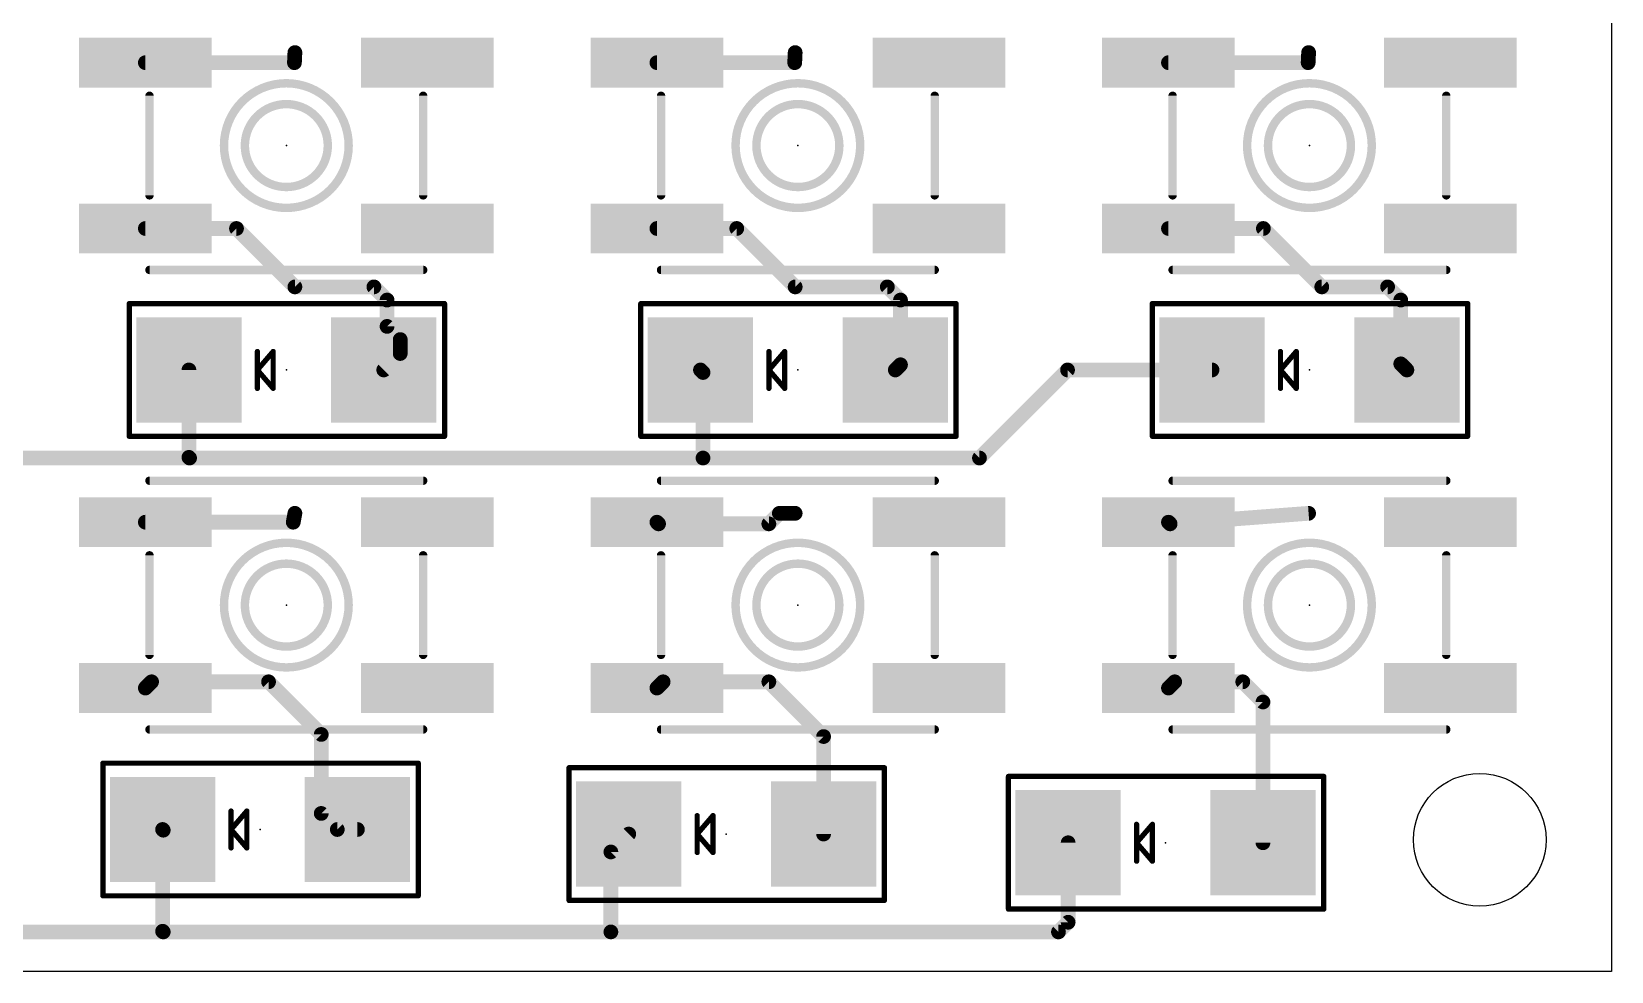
# Model space of a CAD drawing. Extents: x -38 to 38, y -89 to 89.
# Drawn here: x 0 to 38.1, y -88.9 to -66.23 of the extents above; entities that cross this region are included whole.
import ezdxf

# ---------------------------------------------------------------- set-up
doc = ezdxf.new("R2010")
doc.units = 0
for name, color, linetype in [('1', 22, 'CONTINUOUS'), ('20', 7, 'CONTINUOUS'), ('21', 253, 'CONTINUOUS'), ('23', 7, 'CONTINUOUS')]:
    doc.layers.add(name, color=color, linetype=linetype)

# ---------------------------------------------------------------- blocks, each defined once
blk = doc.blocks.new('RECT')
blk.add_solid([(-0.5, -0.5), (0.5, -0.5), (-0.5, 0.5), (0.5, 0.5)])

msp = doc.modelspace()

# ---------------------------------------------------------------- linework, layer by layer
at = {"layer": '1', "const_width": 0.3556}
for points in [[(6.3391, -66.9816), (6.35, -66.7385)], [(18.4041, -66.9816), (18.415, -66.7385)], [(30.7866, -66.9816), (30.7975, -66.7385)], [(2.7435, -66.9816), (6.3391, -66.9816)], [(15.0806, -66.9816), (18.4041, -66.9816)], [(27.4178, -66.9816), (30.7866, -66.9816)], [(2.7435, -70.9816), (4.9416, -70.9816)], [(4.9416, -70.9816), (6.35, -72.39)], [(15.0806, -70.9816), (17.0066, -70.9816)], [(17.0066, -70.9816), (18.415, -72.39)], [(27.4178, -70.9816), (29.7066, -70.9816)], [(29.7066, -70.9816), (31.115, -72.39)], [(6.35, -72.39), (8.255, -72.39)], [(8.255, -72.39), (8.5725, -72.7075)], [(18.415, -72.39), (20.6375, -72.39)], [(20.6375, -72.39), (20.955, -72.7075)], [(31.115, -72.39), (32.7025, -72.39)], [(32.7025, -72.39), (33.02, -72.7075)], [(8.5725, -72.7075), (8.5725, -73.3425)], [(20.955, -72.7075), (20.955, -74.2687)], [(33.02, -72.7075), (33.02, -74.2463)], [(8.5725, -73.3425), (8.89, -73.66)], [(8.89, -73.66), (8.89, -73.9966)], [(8.89, -73.9966), (8.493, -74.3936)], [(3.794, -74.3936), (3.794, -76.5015)], [(16.1925, -74.4549), (16.1311, -74.3936)], [(16.1925, -74.4549), (16.1925, -76.5175)], [(20.955, -74.2687), (20.8301, -74.3936)], [(24.9839, -74.3936), (22.86, -76.5175)], [(28.4683, -74.3936), (24.9839, -74.3936)], [(33.02, -74.2463), (33.1673, -74.3936)], [(3.81, -76.5175), (-12.065, -76.5175)], [(3.794, -76.5015), (3.81, -76.5175)], [(16.1925, -76.5175), (3.81, -76.5175)], [(22.86, -76.5175), (16.1925, -76.5175)], [(6.3102, -78.0652), (6.35, -77.851)], [(18.034, -77.851), (17.78, -78.105)], [(18.415, -77.851), (18.034, -77.851)], [(30.7975, -77.851), (27.4576, -78.105)], [(2.7435, -78.0652), (6.3102, -78.0652)], [(15.1204, -78.105), (15.0806, -78.0652)], [(17.78, -78.105), (15.1204, -78.105)], [(27.4576, -78.105), (27.4178, -78.0652)], [(2.8937, -81.915), (2.7435, -82.0652)], [(5.715, -81.915), (2.8937, -81.915)], [(6.985, -83.185), (5.715, -81.915)], [(15.2309, -81.915), (15.0806, -82.0652)], [(17.78, -81.915), (15.2309, -81.915)], [(19.1001, -83.2351), (17.78, -81.915)], [(27.568, -81.915), (27.4178, -82.0652)], [(29.21, -81.915), (27.568, -81.915)], [(29.6973, -82.4023), (29.21, -81.915)], [(29.6973, -85.7972), (29.6973, -82.4023)], [(6.985, -85.09), (6.985, -83.185)], [(19.1001, -85.5872), (19.1001, -83.2351)], [(7.3722, -85.4772), (6.985, -85.09)], [(3.175, -85.4932), (3.159, -85.4772)], [(3.159, -85.4772), (3.159, -87.9315)], [(7.858, -85.4772), (7.3722, -85.4772)], [(13.97, -86.0184), (14.4011, -85.5872)], [(24.9983, -85.7972), (24.9983, -87.7142)], [(13.97, -86.0184), (13.97, -87.9475)], [(24.9983, -87.7142), (24.765, -87.9475)], [(3.175, -87.9475), (-8.5725, -87.9475)], [(3.159, -87.9315), (3.175, -87.9475)], [(13.97, -87.9475), (3.175, -87.9475)], [(24.765, -87.9475), (13.97, -87.9475)]]:
    msp.add_lwpolyline(points, dxfattribs=at)
at = {"layer": '1', "const_width": 0.1778}
for points in [[(6.4388, -66.7425, 1), (6.2612, -66.7345)], [(18.5038, -66.7425, 1), (18.3262, -66.7345)], [(30.8863, -66.7425, 1), (30.7087, -66.7345)], [(2.7435, -66.8927, 1), (2.7435, -67.0705)], [(6.2503, -66.9776, 1), (6.4279, -66.9856)], [(6.3391, -67.0705, 1), (6.3391, -66.8927)], [(15.0806, -66.8927, 1), (15.0806, -67.0705)], [(18.3153, -66.9776, 1), (18.4929, -66.9856)], [(18.4041, -67.0705, 1), (18.4041, -66.8927)], [(27.4178, -66.8927, 1), (27.4178, -67.0705)], [(30.6978, -66.9776, 1), (30.8754, -66.9856)], [(30.7866, -67.0705, 1), (30.7866, -66.8927)], [(2.7435, -70.8927, 1), (2.7435, -71.0705)], [(5.0044, -70.9187, 1), (4.8787, -71.0444)], [(4.9416, -71.0705, 1), (4.9416, -70.8927)], [(15.0806, -70.8927, 1), (15.0806, -71.0705)], [(17.0694, -70.9187, 1), (16.9437, -71.0444)], [(17.0066, -71.0705, 1), (17.0066, -70.8927)], [(27.4178, -70.8927, 1), (27.4178, -71.0705)], [(29.7694, -70.9187, 1), (29.6437, -71.0444)], [(29.7066, -71.0705, 1), (29.7066, -70.8927)], [(6.35, -72.3011, 1), (6.35, -72.4789)], [(6.2871, -72.4529, 1), (6.4129, -72.3271)], [(8.3179, -72.3271, 1), (8.1921, -72.4529)], [(8.255, -72.4789, 1), (8.255, -72.3011)], [(18.415, -72.3011, 1), (18.415, -72.4789)], [(18.3521, -72.4529, 1), (18.4779, -72.3271)], [(20.7004, -72.3271, 1), (20.5746, -72.4529)], [(20.6375, -72.4789, 1), (20.6375, -72.3011)], [(31.115, -72.3011, 1), (31.115, -72.4789)], [(31.0521, -72.4529, 1), (31.1779, -72.3271)], [(32.7654, -72.3271, 1), (32.6396, -72.4529)], [(32.7025, -72.4789, 1), (32.7025, -72.3011)], [(8.6614, -72.7075, 1), (8.4836, -72.7075)], [(8.5096, -72.7704, 1), (8.6354, -72.6446)], [(21.0439, -72.7075, 1), (20.8661, -72.7075)], [(20.8921, -72.7704, 1), (21.0179, -72.6446)], [(33.1089, -72.7075, 1), (32.9311, -72.7075)], [(32.9571, -72.7704, 1), (33.0829, -72.6446)], [(8.6354, -73.2796, 1), (8.5096, -73.4054)], [(8.4836, -73.3425, 1), (8.6614, -73.3425)], [(8.9789, -73.66, 1), (8.8011, -73.66)], [(8.8271, -73.7229, 1), (8.9529, -73.5971)], [(8.8011, -73.9966, 1), (8.9789, -73.9966)], [(8.9529, -74.0594, 1), (8.8271, -73.9337)], [(3.8829, -74.3936, 1), (3.7051, -74.3936)], [(8.4301, -74.3307, 1), (8.5559, -74.4564)], [(16.194, -74.3307, 1), (16.0683, -74.4564)], [(16.2814, -74.4549, 1), (16.1036, -74.4549)], [(20.7673, -74.3307, 1), (20.893, -74.4564)], [(20.8661, -74.2687, 1), (21.0439, -74.2687)], [(21.0179, -74.3316, 1), (20.8921, -74.2059)], [(24.9839, -74.3047, 1), (24.9839, -74.4825)], [(25.0468, -74.4564, 1), (24.9211, -74.3307)], [(28.4683, -74.4825, 1), (28.4683, -74.3047)], [(33.0829, -74.1834, 1), (32.9571, -74.3092)], [(32.9311, -74.2463, 1), (33.1089, -74.2463)], [(33.1044, -74.4564, 1), (33.2301, -74.3307)], [(16.1296, -74.5178, 1), (16.2554, -74.3921)], [(3.8569, -76.4386, 1), (3.7311, -76.5644)], [(3.7051, -76.5015, 1), (3.8829, -76.5015)], [(3.81, -76.4286, 1), (3.81, -76.6064)], [(3.7471, -76.5804, 1), (3.8729, -76.4546)], [(3.81, -76.6064, 1), (3.81, -76.4286)], [(16.1925, -76.4286, 1), (16.1925, -76.6064)], [(16.1036, -76.5175, 1), (16.2814, -76.5175)], [(16.1925, -76.6064, 1), (16.1925, -76.4286)], [(22.7971, -76.4546, 1), (22.9229, -76.5804)], [(22.86, -76.6064, 1), (22.86, -76.4286)], [(6.4374, -77.8672, 1), (6.2626, -77.8348)], [(18.034, -77.7621, 1), (18.034, -77.9399)], [(18.0969, -77.9139, 1), (17.9711, -77.7881)], [(18.415, -77.9399, 1), (18.415, -77.7621)], [(30.8042, -77.9396, 1), (30.7908, -77.7624)], [(2.7435, -77.9763, 1), (2.7435, -78.1541)], [(6.2228, -78.049, 1), (6.3976, -78.0814)], [(6.3102, -78.1541, 1), (6.3102, -77.9763)], [(15.1435, -78.0024, 1), (15.0178, -78.1281)], [(15.1204, -78.0161, 1), (15.1204, -78.1939)], [(15.0576, -78.1679, 1), (15.1833, -78.0421)], [(17.7171, -78.0421, 1), (17.8429, -78.1679)], [(17.78, -78.1939, 1), (17.78, -78.0161)], [(27.4806, -78.0024, 1), (27.3549, -78.1281)], [(27.4508, -78.0164, 1), (27.4643, -78.1936)], [(27.3947, -78.1679, 1), (27.5204, -78.0421)], [(2.6806, -82.0024, 1), (2.8064, -82.1281)], [(2.8937, -81.8261, 1), (2.8937, -82.0039)], [(2.9566, -81.9779, 1), (2.8309, -81.8521)], [(5.7779, -81.8521, 1), (5.6521, -81.9779)], [(5.715, -82.0039, 1), (5.715, -81.8261)], [(15.0178, -82.0024, 1), (15.1435, -82.1281)], [(15.2309, -81.8261, 1), (15.2309, -82.0039)], [(15.2937, -81.9779, 1), (15.168, -81.8521)], [(17.8429, -81.8521, 1), (17.7171, -81.9779)], [(17.78, -82.0039, 1), (17.78, -81.8261)], [(27.3549, -82.0024, 1), (27.4806, -82.1281)], [(27.568, -81.8261, 1), (27.568, -82.0039)], [(27.6309, -81.9779, 1), (27.5051, -81.8521)], [(29.2729, -81.8521, 1), (29.1471, -81.9779)], [(29.21, -82.0039, 1), (29.21, -81.8261)], [(29.7862, -82.4023, 1), (29.6084, -82.4023)], [(29.6344, -82.4651, 1), (29.7601, -82.3394)], [(7.0739, -83.185, 1), (6.8961, -83.185)], [(6.9221, -83.2479, 1), (7.0479, -83.1221)], [(19.189, -83.2351, 1), (19.0112, -83.2351)], [(19.0373, -83.298, 1), (19.163, -83.1723)], [(7.0479, -85.0271, 1), (6.9221, -85.1529)], [(3.2219, -85.4144, 1), (3.0961, -85.5401)], [(3.2479, -85.4772, 1), (3.0701, -85.4772)], [(3.1121, -85.5561, 1), (3.2379, -85.4303)], [(6.8961, -85.09, 1), (7.0739, -85.09)], [(7.3722, -85.3883, 1), (7.3722, -85.5661)], [(7.3094, -85.5401, 1), (7.4351, -85.4144)], [(7.858, -85.5661, 1), (7.858, -85.3883)], [(14.464, -85.6501, 1), (14.3383, -85.5244)], [(19.0112, -85.5872, 1), (19.189, -85.5872)], [(25.0872, -85.7972, 1), (24.9094, -85.7972)], [(29.6084, -85.7972, 1), (29.7862, -85.7972)], [(14.0589, -86.0184, 1), (13.8811, -86.0184)], [(13.9071, -85.9555, 1), (14.0329, -86.0812)], [(24.9094, -87.7142, 1), (25.0872, -87.7142)], [(25.0611, -87.7771, 1), (24.9354, -87.6514)], [(3.2219, -87.8686, 1), (3.0961, -87.9944)], [(3.0701, -87.9315, 1), (3.2479, -87.9315)], [(3.175, -87.8586, 1), (3.175, -88.0364)], [(3.1121, -88.0104, 1), (3.2379, -87.8846)], [(3.175, -88.0364, 1), (3.175, -87.8586)], [(13.97, -87.8586, 1), (13.97, -88.0364)], [(13.8811, -87.9475, 1), (14.0589, -87.9475)], [(13.97, -88.0364, 1), (13.97, -87.8586)], [(24.7021, -87.8846, 1), (24.8279, -88.0104)], [(24.765, -88.0364, 1), (24.765, -87.8586)]]:
    msp.add_lwpolyline(points, format="xyb", dxfattribs=at)
at = {"layer": '20'}
for p, q in [((38.1, 88.9), (38.1, -88.9)), ((38.1, -88.9), (-38.1, -88.9))]:
    msp.add_line(p, q, dxfattribs=at)
msp.add_circle((34.925, -85.725), 1.6, dxfattribs=at)
at = {"layer": '21'}
for points, const_width in [([(6.1435, -70.4849, 1), (6.1435, -67.4783, 1), (6.1435, -70.4849)], 0.2032), ([(18.4806, -70.4849, 1), (18.4806, -67.4783, 1), (18.4806, -70.4849)], 0.2032), ([(30.8178, -70.4849, 1), (30.8178, -67.4783, 1), (30.8178, -70.4849)], 0.2032), ([(2.8943, -67.7816, 1), (2.7927, -67.7816)], 0.1016), ([(9.4943, -67.7816, 1), (9.3927, -67.7816)], 0.1016), ([(15.2314, -67.7816, 1), (15.1298, -67.7816)], 0.1016), ([(21.8314, -67.7816, 1), (21.7298, -67.7816)], 0.1016), ([(27.5686, -67.7816, 1), (27.467, -67.7816)], 0.1016), ([(34.1686, -67.7816, 1), (34.067, -67.7816)], 0.1016), ([(6.1435, -69.9816, 1), (6.1435, -67.9816, 1), (6.1435, -69.9816)], 0.2032), ([(18.4806, -69.9816, 1), (18.4806, -67.9816, 1), (18.4806, -69.9816)], 0.2032), ([(30.8178, -69.9816, 1), (30.8178, -67.9816, 1), (30.8178, -69.9816)], 0.2032), ([(2.7927, -70.1816, 1), (2.8943, -70.1816)], 0.1016), ([(9.3927, -70.1816, 1), (9.4943, -70.1816)], 0.1016), ([(15.1298, -70.1816, 1), (15.2314, -70.1816)], 0.1016), ([(21.7298, -70.1816, 1), (21.8314, -70.1816)], 0.1016), ([(27.467, -70.1816, 1), (27.5686, -70.1816)], 0.1016), ([(34.067, -70.1816, 1), (34.1686, -70.1816)], 0.1016), ([(2.8435, -71.9308, 1), (2.8435, -72.0324)], 0.1016), ([(9.4435, -72.0324, 1), (9.4435, -71.9308)], 0.1016), ([(15.1806, -71.9308, 1), (15.1806, -72.0324)], 0.1016), ([(21.7806, -72.0324, 1), (21.7806, -71.9308)], 0.1016), ([(27.5178, -71.9308, 1), (27.5178, -72.0324)], 0.1016), ([(34.1178, -72.0324, 1), (34.1178, -71.9308)], 0.1016), ([(2.3545, -72.7618, 1), (2.3545, -72.8253)], 0.0635), ([(2.3863, -72.7936, 1), (2.3228, -72.7936)], 0.0635), ([(9.9913, -72.7936, 1), (9.9278, -72.7936)], 0.0635), ([(9.9595, -72.8253, 1), (9.9595, -72.7618)], 0.0635), ([(14.6916, -72.7618, 1), (14.6916, -72.8253)], 0.0635), ([(14.7234, -72.7936, 1), (14.6599, -72.7936)], 0.0635), ([(22.3284, -72.7936, 1), (22.2649, -72.7936)], 0.0635), ([(22.2966, -72.8253, 1), (22.2966, -72.7618)], 0.0635), ([(27.0288, -72.7618, 1), (27.0288, -72.8253)], 0.0635), ([(27.0605, -72.7936, 1), (26.997, -72.7936)], 0.0635), ([(34.6655, -72.7936, 1), (34.602, -72.7936)], 0.0635), ([(34.6338, -72.8253, 1), (34.6338, -72.7618)], 0.0635), ([(9.9913, -72.9996, 1), (9.9278, -72.9996)], 0.0635), ([(9.9913, -72.9996, 1), (9.9278, -72.9996)], 0.0635), ([(9.9278, -72.9996, 1), (9.9913, -72.9996)], 0.0635), ([(9.9278, -73.0571, 1), (9.9913, -73.0571)], 0.0635), ([(22.3284, -72.9996, 1), (22.2649, -72.9996)], 0.0635), ([(22.3284, -72.9996, 1), (22.2649, -72.9996)], 0.0635), ([(22.2649, -72.9996, 1), (22.3284, -72.9996)], 0.0635), ([(22.2649, -73.0571, 1), (22.3284, -73.0571)], 0.0635), ([(34.6655, -72.9996, 1), (34.602, -72.9996)], 0.0635), ([(34.6655, -72.9996, 1), (34.602, -72.9996)], 0.0635), ([(34.602, -72.9996, 1), (34.6655, -72.9996)], 0.0635), ([(34.602, -73.0571, 1), (34.6655, -73.0571)], 0.0635), ([(5.4768, -73.9491, 1), (5.4133, -73.9491)], 0.0635), ([(5.8578, -73.9491, 1), (5.7943, -73.9491)], 0.0635), ([(5.8501, -73.9697, 1), (5.8019, -73.9284)], 0.0635), ([(17.8139, -73.9491, 1), (17.7504, -73.9491)], 0.0635), ([(18.1949, -73.9491, 1), (18.1314, -73.9491)], 0.0635), ([(18.1873, -73.9697, 1), (18.139, -73.9284)], 0.0635), ([(30.151, -73.9491, 1), (30.0875, -73.9491)], 0.0635), ([(30.532, -73.9491, 1), (30.4685, -73.9491)], 0.0635), ([(30.5244, -73.9697, 1), (30.4762, -73.9284)], 0.0635), ([(5.4691, -74.3729, 1), (5.4209, -74.4142)], 0.0635), ([(5.4209, -74.3729, 1), (5.4691, -74.4142)], 0.0635), ([(17.8063, -74.3729, 1), (17.758, -74.4142)], 0.0635), ([(17.758, -74.3729, 1), (17.8063, -74.4142)], 0.0635), ([(30.1434, -74.3729, 1), (30.0952, -74.4142)], 0.0635), ([(30.0952, -74.3729, 1), (30.1434, -74.4142)], 0.0635), ([(5.4133, -74.8381, 1), (5.4768, -74.8381)], 0.0635), ([(5.7943, -74.8381, 1), (5.8578, -74.8381)], 0.0635), ([(5.8019, -74.8587, 1), (5.8501, -74.8174)], 0.0635), ([(17.7504, -74.8381, 1), (17.8139, -74.8381)], 0.0635), ([(18.1314, -74.8381, 1), (18.1949, -74.8381)], 0.0635), ([(18.139, -74.8587, 1), (18.1873, -74.8174)], 0.0635), ([(30.0875, -74.8381, 1), (30.151, -74.8381)], 0.0635), ([(30.4685, -74.8381, 1), (30.532, -74.8381)], 0.0635), ([(30.4762, -74.8587, 1), (30.5244, -74.8174)], 0.0635), ([(2.3863, -75.5396, 1), (2.3228, -75.5396)], 0.0635), ([(2.3863, -75.5396, 1), (2.3228, -75.5396)], 0.0635), ([(2.3228, -75.5396, 1), (2.3863, -75.5396)], 0.0635), ([(2.3228, -75.7876, 1), (2.3863, -75.7876)], 0.0635), ([(14.7234, -75.5396, 1), (14.6599, -75.5396)], 0.0635), ([(14.7234, -75.5396, 1), (14.6599, -75.5396)], 0.0635), ([(14.6599, -75.5396, 1), (14.7234, -75.5396)], 0.0635), ([(14.6599, -75.7876, 1), (14.7234, -75.7876)], 0.0635), ([(27.0605, -75.5396, 1), (26.997, -75.5396)], 0.0635), ([(27.0605, -75.5396, 1), (26.997, -75.5396)], 0.0635), ([(26.997, -75.5396, 1), (27.0605, -75.5396)], 0.0635), ([(26.997, -75.7876, 1), (27.0605, -75.7876)], 0.0635), ([(2.3545, -75.9618, 1), (2.3545, -76.0253)], 0.0635), ([(2.3228, -75.9936, 1), (2.3863, -75.9936)], 0.0635), ([(9.9278, -75.9936, 1), (9.9913, -75.9936)], 0.0635), ([(9.9595, -76.0253, 1), (9.9595, -75.9618)], 0.0635), ([(14.6916, -75.9618, 1), (14.6916, -76.0253)], 0.0635), ([(14.6599, -75.9936, 1), (14.7234, -75.9936)], 0.0635), ([(22.2649, -75.9936, 1), (22.3284, -75.9936)], 0.0635), ([(22.2966, -76.0253, 1), (22.2966, -75.9618)], 0.0635), ([(27.0288, -75.9618, 1), (27.0288, -76.0253)], 0.0635), ([(26.997, -75.9936, 1), (27.0605, -75.9936)], 0.0635), ([(34.602, -75.9936, 1), (34.6655, -75.9936)], 0.0635), ([(34.6338, -76.0253, 1), (34.6338, -75.9618)], 0.0635), ([(2.8435, -77.0144, 1), (2.8435, -77.116)], 0.1016), ([(9.4435, -77.116, 1), (9.4435, -77.0144)], 0.1016), ([(15.1806, -77.0144, 1), (15.1806, -77.116)], 0.1016), ([(21.7806, -77.116, 1), (21.7806, -77.0144)], 0.1016), ([(27.5178, -77.0144, 1), (27.5178, -77.116)], 0.1016), ([(34.1178, -77.116, 1), (34.1178, -77.0144)], 0.1016), ([(6.1435, -81.5685, 1), (6.1435, -78.5619, 1), (6.1435, -81.5685)], 0.2032), ([(18.4806, -81.5685, 1), (18.4806, -78.5619, 1), (18.4806, -81.5685)], 0.2032), ([(30.8178, -81.5685, 1), (30.8178, -78.5619, 1), (30.8178, -81.5685)], 0.2032), ([(2.8943, -78.8652, 1), (2.7927, -78.8652)], 0.1016), ([(9.4943, -78.8652, 1), (9.3927, -78.8652)], 0.1016), ([(15.2314, -78.8652, 1), (15.1298, -78.8652)], 0.1016), ([(21.8314, -78.8652, 1), (21.7298, -78.8652)], 0.1016), ([(27.5686, -78.8652, 1), (27.467, -78.8652)], 0.1016), ([(34.1686, -78.8652, 1), (34.067, -78.8652)], 0.1016), ([(6.1435, -81.0652, 1), (6.1435, -79.0652, 1), (6.1435, -81.0652)], 0.2032), ([(18.4806, -81.0652, 1), (18.4806, -79.0652, 1), (18.4806, -81.0652)], 0.2032), ([(30.8178, -81.0652, 1), (30.8178, -79.0652, 1), (30.8178, -81.0652)], 0.2032), ([(2.7927, -81.2652, 1), (2.8943, -81.2652)], 0.1016), ([(9.3927, -81.2652, 1), (9.4943, -81.2652)], 0.1016), ([(15.1298, -81.2652, 1), (15.2314, -81.2652)], 0.1016), ([(21.7298, -81.2652, 1), (21.8314, -81.2652)], 0.1016), ([(27.467, -81.2652, 1), (27.5686, -81.2652)], 0.1016), ([(34.067, -81.2652, 1), (34.1686, -81.2652)], 0.1016), ([(2.8435, -83.0144, 1), (2.8435, -83.116)], 0.1016), ([(9.4435, -83.116, 1), (9.4435, -83.0144)], 0.1016), ([(15.1806, -83.0144, 1), (15.1806, -83.116)], 0.1016), ([(21.7806, -83.116, 1), (21.7806, -83.0144)], 0.1016), ([(27.5178, -83.0144, 1), (27.5178, -83.116)], 0.1016), ([(34.1178, -83.116, 1), (34.1178, -83.0144)], 0.1016), ([(1.7513, -83.8772, 1), (1.6878, -83.8772)], 0.0635), ([(1.7195, -83.8455, 1), (1.7195, -83.909)], 0.0635), ([(9.3563, -83.8772, 1), (9.2928, -83.8772)], 0.0635), ([(9.3245, -83.909, 1), (9.3245, -83.8455)], 0.0635), ([(9.3563, -84.0832, 1), (9.2928, -84.0832)], 0.0635), ([(9.3563, -84.0832, 1), (9.2928, -84.0832)], 0.0635), ([(9.2928, -84.0832, 1), (9.3563, -84.0832)], 0.0635), ([(9.2928, -84.1407, 1), (9.3563, -84.1407)], 0.0635), ([(12.9934, -83.9872, 1), (12.9299, -83.9872)], 0.0635), ([(12.9616, -83.9555, 1), (12.9616, -84.019)], 0.0635), ([(20.5984, -83.9872, 1), (20.5349, -83.9872)], 0.0635), ([(20.5984, -84.1932, 1), (20.5349, -84.1932)], 0.0635), ([(20.5984, -84.1932, 1), (20.5349, -84.1932)], 0.0635), ([(20.5349, -84.1932, 1), (20.5984, -84.1932)], 0.0635), ([(20.5666, -84.019, 1), (20.5666, -83.9555)], 0.0635), ([(23.5905, -84.1972, 1), (23.527, -84.1972)], 0.0635), ([(23.5588, -84.1655, 1), (23.5588, -84.229)], 0.0635), ([(31.1955, -84.1972, 1), (31.132, -84.1972)], 0.0635), ([(31.1638, -84.229, 1), (31.1638, -84.1655)], 0.0635), ([(20.5349, -84.2507, 1), (20.5984, -84.2507)], 0.0635), ([(31.1955, -84.4032, 1), (31.132, -84.4032)], 0.0635), ([(31.1955, -84.4032, 1), (31.132, -84.4032)], 0.0635), ([(31.132, -84.4032, 1), (31.1955, -84.4032)], 0.0635), ([(31.132, -84.4607, 1), (31.1955, -84.4607)], 0.0635), ([(4.8418, -85.0327, 1), (4.7783, -85.0327)], 0.0635), ([(5.2228, -85.0327, 1), (5.1593, -85.0327)], 0.0635), ([(5.2151, -85.0534, 1), (5.1669, -85.012)], 0.0635), ([(16.0839, -85.1427, 1), (16.0204, -85.1427)], 0.0635), ([(16.4649, -85.1427, 1), (16.4014, -85.1427)], 0.0635), ([(16.4573, -85.1634, 1), (16.409, -85.122)], 0.0635), ([(26.681, -85.3527, 1), (26.6175, -85.3527)], 0.0635), ([(27.062, -85.3527, 1), (26.9985, -85.3527)], 0.0635), ([(27.0544, -85.3734, 1), (27.0062, -85.332)], 0.0635), ([(4.8341, -85.4565, 1), (4.7859, -85.4979)], 0.0635), ([(4.7859, -85.4565, 1), (4.8341, -85.4979)], 0.0635), ([(16.0763, -85.5665, 1), (16.028, -85.6079)], 0.0635), ([(16.028, -85.5665, 1), (16.0763, -85.6079)], 0.0635), ([(4.7783, -85.9217, 1), (4.8418, -85.9217)], 0.0635), ([(5.1593, -85.9217, 1), (5.2228, -85.9217)], 0.0635), ([(5.1669, -85.9424, 1), (5.2151, -85.901)], 0.0635), ([(16.0204, -86.0317, 1), (16.0839, -86.0317)], 0.0635), ([(16.4014, -86.0317, 1), (16.4649, -86.0317)], 0.0635), ([(16.409, -86.0524, 1), (16.4573, -86.011)], 0.0635), ([(26.6734, -85.7765, 1), (26.6252, -85.8179)], 0.0635), ([(26.6252, -85.7765, 1), (26.6734, -85.8179)], 0.0635), ([(26.6175, -86.2417, 1), (26.681, -86.2417)], 0.0635), ([(26.9985, -86.2417, 1), (27.062, -86.2417)], 0.0635), ([(27.0062, -86.2624, 1), (27.0544, -86.221)], 0.0635), ([(1.7513, -86.6232, 1), (1.6878, -86.6232)], 0.0635), ([(1.7513, -86.6232, 1), (1.6878, -86.6232)], 0.0635), ([(1.6878, -86.6232, 1), (1.7513, -86.6232)], 0.0635), ([(1.6878, -86.8712, 1), (1.7513, -86.8712)], 0.0635), ([(12.9934, -86.7332, 1), (12.9299, -86.7332)], 0.0635), ([(12.9934, -86.7332, 1), (12.9299, -86.7332)], 0.0635), ([(12.9299, -86.7332, 1), (12.9934, -86.7332)], 0.0635), ([(1.7195, -87.0455, 1), (1.7195, -87.109)], 0.0635), ([(1.6878, -87.0772, 1), (1.7513, -87.0772)], 0.0635), ([(9.2928, -87.0772, 1), (9.3563, -87.0772)], 0.0635), ([(9.3245, -87.109, 1), (9.3245, -87.0455)], 0.0635), ([(12.9299, -86.9812, 1), (12.9934, -86.9812)], 0.0635), ([(12.9616, -87.1555, 1), (12.9616, -87.219)], 0.0635), ([(12.9299, -87.1872, 1), (12.9934, -87.1872)], 0.0635), ([(20.5349, -87.1872, 1), (20.5984, -87.1872)], 0.0635), ([(20.5666, -87.219, 1), (20.5666, -87.1555)], 0.0635), ([(23.5905, -86.9432, 1), (23.527, -86.9432)], 0.0635), ([(23.5905, -86.9432, 1), (23.527, -86.9432)], 0.0635), ([(23.527, -86.9432, 1), (23.5905, -86.9432)], 0.0635), ([(23.527, -87.1912, 1), (23.5905, -87.1912)], 0.0635), ([(23.5588, -87.3655, 1), (23.5588, -87.429)], 0.0635), ([(23.527, -87.3972, 1), (23.5905, -87.3972)], 0.0635), ([(31.132, -87.3972, 1), (31.1955, -87.3972)], 0.0635), ([(31.1638, -87.429, 1), (31.1638, -87.3655)], 0.0635)]:
    msp.add_lwpolyline(points, format="xyb", dxfattribs=dict(at, const_width=const_width))
for points, const_width in [([(2.8435, -70.1816), (2.8435, -67.7816)], 0.2032), ([(9.4435, -67.7816), (9.4435, -70.1816)], 0.2032), ([(15.1806, -70.1816), (15.1806, -67.7816)], 0.2032), ([(21.7806, -67.7816), (21.7806, -70.1816)], 0.2032), ([(27.5178, -70.1816), (27.5178, -67.7816)], 0.2032), ([(34.1178, -67.7816), (34.1178, -70.1816)], 0.2032), ([(9.4435, -71.9816), (2.8435, -71.9816)], 0.2032), ([(21.7806, -71.9816), (15.1806, -71.9816)], 0.2032), ([(34.1178, -71.9816), (27.5178, -71.9816)], 0.2032), ([(2.3545, -75.5396), (2.3545, -72.7936)], 0.127), ([(2.3545, -72.7936), (9.9595, -72.7936)], 0.127), ([(9.9595, -72.7936), (9.9595, -72.9996)], 0.127), ([(14.6916, -75.5396), (14.6916, -72.7936)], 0.127), ([(14.6916, -72.7936), (22.2966, -72.7936)], 0.127), ([(22.2966, -72.7936), (22.2966, -72.9996)], 0.127), ([(27.0288, -75.5396), (27.0288, -72.7936)], 0.127), ([(27.0288, -72.7936), (34.6338, -72.7936)], 0.127), ([(34.6338, -72.7936), (34.6338, -72.9996)], 0.127), ([(9.9595, -72.9996), (9.9595, -73.0571)], 0.127), ([(9.9595, -72.9996), (9.9595, -75.9936)], 0.127), ([(22.2966, -72.9996), (22.2966, -73.0571)], 0.127), ([(22.2966, -72.9996), (22.2966, -75.9936)], 0.127), ([(34.6338, -72.9996), (34.6338, -73.0571)], 0.127), ([(34.6338, -72.9996), (34.6338, -75.9936)], 0.127), ([(5.826, -73.9491), (5.445, -74.3936)], 0.127), ([(5.445, -74.8381), (5.445, -73.9491)], 0.127), ([(5.826, -74.8381), (5.826, -73.9491)], 0.127), ([(18.1631, -73.9491), (17.7821, -74.3936)], 0.127), ([(17.7821, -74.8381), (17.7821, -73.9491)], 0.127), ([(18.1631, -74.8381), (18.1631, -73.9491)], 0.127), ([(30.5003, -73.9491), (30.1193, -74.3936)], 0.127), ([(30.1193, -74.8381), (30.1193, -73.9491)], 0.127), ([(30.5003, -74.8381), (30.5003, -73.9491)], 0.127), ([(5.445, -74.3936), (5.826, -74.8381)], 0.127), ([(17.7821, -74.3936), (18.1631, -74.8381)], 0.127), ([(30.1193, -74.3936), (30.5003, -74.8381)], 0.127), ([(2.3545, -75.7876), (2.3545, -75.5396)], 0.127), ([(2.3545, -75.9936), (2.3545, -75.5396)], 0.127), ([(14.6916, -75.7876), (14.6916, -75.5396)], 0.127), ([(14.6916, -75.9936), (14.6916, -75.5396)], 0.127), ([(27.0288, -75.7876), (27.0288, -75.5396)], 0.127), ([(27.0288, -75.9936), (27.0288, -75.5396)], 0.127), ([(9.9595, -75.9936), (2.3545, -75.9936)], 0.127), ([(22.2966, -75.9936), (14.6916, -75.9936)], 0.127), ([(34.6338, -75.9936), (27.0288, -75.9936)], 0.127), ([(2.8435, -77.0652), (9.4435, -77.0652)], 0.2032), ([(15.1806, -77.0652), (21.7806, -77.0652)], 0.2032), ([(27.5178, -77.0652), (34.1178, -77.0652)], 0.2032), ([(2.8435, -81.2652), (2.8435, -78.8652)], 0.2032), ([(9.4435, -78.8652), (9.4435, -81.2652)], 0.2032), ([(15.1806, -81.2652), (15.1806, -78.8652)], 0.2032), ([(21.7806, -78.8652), (21.7806, -81.2652)], 0.2032), ([(27.5178, -81.2652), (27.5178, -78.8652)], 0.2032), ([(34.1178, -78.8652), (34.1178, -81.2652)], 0.2032), ([(9.4435, -83.0652), (2.8435, -83.0652)], 0.2032), ([(21.7806, -83.0652), (15.1806, -83.0652)], 0.2032), ([(34.1178, -83.0652), (27.5178, -83.0652)], 0.2032), ([(1.7195, -86.6232), (1.7195, -83.8772)], 0.127), ([(1.7195, -83.8772), (9.3245, -83.8772)], 0.127), ([(9.3245, -83.8772), (9.3245, -84.0832)], 0.127), ([(9.3245, -84.0832), (9.3245, -84.1407)], 0.127), ([(9.3245, -84.0832), (9.3245, -87.0772)], 0.127), ([(12.9616, -86.7332), (12.9616, -83.9872)], 0.127), ([(12.9616, -83.9872), (20.5666, -83.9872)], 0.127), ([(20.5666, -83.9872), (20.5666, -84.1932)], 0.127), ([(20.5666, -84.1932), (20.5666, -84.2507)], 0.127), ([(20.5666, -84.1932), (20.5666, -87.1872)], 0.127), ([(23.5588, -86.9432), (23.5588, -84.1972)], 0.127), ([(23.5588, -84.1972), (31.1638, -84.1972)], 0.127), ([(31.1638, -84.1972), (31.1638, -84.4032)], 0.127), ([(31.1638, -84.4032), (31.1638, -84.4607)], 0.127), ([(31.1638, -84.4032), (31.1638, -87.3972)], 0.127), ([(5.191, -85.0327), (4.81, -85.4772)], 0.127), ([(4.81, -85.9217), (4.81, -85.0327)], 0.127), ([(5.191, -85.9217), (5.191, -85.0327)], 0.127), ([(16.4331, -85.1427), (16.0521, -85.5872)], 0.127), ([(16.0521, -86.0317), (16.0521, -85.1427)], 0.127), ([(16.4331, -86.0317), (16.4331, -85.1427)], 0.127), ([(27.0303, -85.3527), (26.6493, -85.7972)], 0.127), ([(26.6493, -86.2417), (26.6493, -85.3527)], 0.127), ([(27.0303, -86.2417), (27.0303, -85.3527)], 0.127), ([(4.81, -85.4772), (5.191, -85.9217)], 0.127), ([(16.0521, -85.5872), (16.4331, -86.0317)], 0.127), ([(26.6493, -85.7972), (27.0303, -86.2417)], 0.127), ([(1.7195, -86.8712), (1.7195, -86.6232)], 0.127), ([(1.7195, -87.0772), (1.7195, -86.6232)], 0.127), ([(12.9616, -86.9812), (12.9616, -86.7332)], 0.127), ([(12.9616, -87.1872), (12.9616, -86.7332)], 0.127), ([(9.3245, -87.0772), (1.7195, -87.0772)], 0.127), ([(20.5666, -87.1872), (12.9616, -87.1872)], 0.127), ([(23.5588, -87.1912), (23.5588, -86.9432)], 0.127), ([(23.5588, -87.3972), (23.5588, -86.9432)], 0.127), ([(31.1638, -87.3972), (23.5588, -87.3972)], 0.127)]:
    msp.add_lwpolyline(points, dxfattribs=dict(at, const_width=const_width))
at = {"layer": '23'}
for p in [(6.1435, -68.9816), (18.4806, -68.9816), (30.8178, -68.9816), (6.1435, -74.3936), (18.4806, -74.3936), (30.8178, -74.3936), (6.1435, -80.0652), (18.4806, -80.0652), (30.8178, -80.0652), (5.5085, -85.4772), (16.7506, -85.5872), (27.3478, -85.7972)]:
    msp.add_point(p, dxfattribs=at)

# ---------------------------------------------------------------- block references
at = {"layer": '1'}
for p, xscale, yscale in [((2.7435, -66.9816), 3.2, 1.2), ((9.5435, -66.9816), 3.2, 1.2), ((15.0806, -66.9816), 3.2, 1.2), ((21.8806, -66.9816), 3.2, 1.2), ((27.4178, -66.9816), 3.2, 1.2), ((34.2178, -66.9816), 3.2, 1.2), ((2.7435, -70.9816), 3.2, 1.2), ((9.5435, -70.9816), 3.2, 1.2), ((15.0806, -70.9816), 3.2, 1.2), ((21.8806, -70.9816), 3.2, 1.2), ((27.4178, -70.9816), 3.2, 1.2), ((34.2178, -70.9816), 3.2, 1.2), ((3.794, -74.3936), 2.54, 2.54), ((16.1311, -74.3936), 2.54, 2.54), ((28.4683, -74.3936), 2.54, 2.54), ((2.7435, -78.0652), 3.2, 1.2), ((9.5435, -78.0652), 3.2, 1.2), ((15.0806, -78.0652), 3.2, 1.2), ((21.8806, -78.0652), 3.2, 1.2), ((27.4178, -78.0652), 3.2, 1.2), ((34.2178, -78.0652), 3.2, 1.2), ((2.7435, -82.0652), 3.2, 1.2), ((9.5435, -82.0652), 3.2, 1.2), ((15.0806, -82.0652), 3.2, 1.2), ((21.8806, -82.0652), 3.2, 1.2), ((27.4178, -82.0652), 3.2, 1.2), ((34.2178, -82.0652), 3.2, 1.2), ((3.159, -85.4772), 2.54, 2.54), ((14.4011, -85.5872), 2.54, 2.54), ((24.9983, -85.7972), 2.54, 2.54)]:
    msp.add_blockref('RECT', p, dxfattribs=dict(at, xscale=xscale, yscale=yscale))
at = {"layer": '1', "xscale": 2.54, "yscale": 2.54, "rotation": 180}
for p in [(8.493, -74.3936), (20.8301, -74.3936), (33.1673, -74.3936), (7.858, -85.4772), (19.1001, -85.5872), (29.6973, -85.7972)]:
    msp.add_blockref('RECT', p, dxfattribs=at)

doc.saveas('drawing.dxf')
